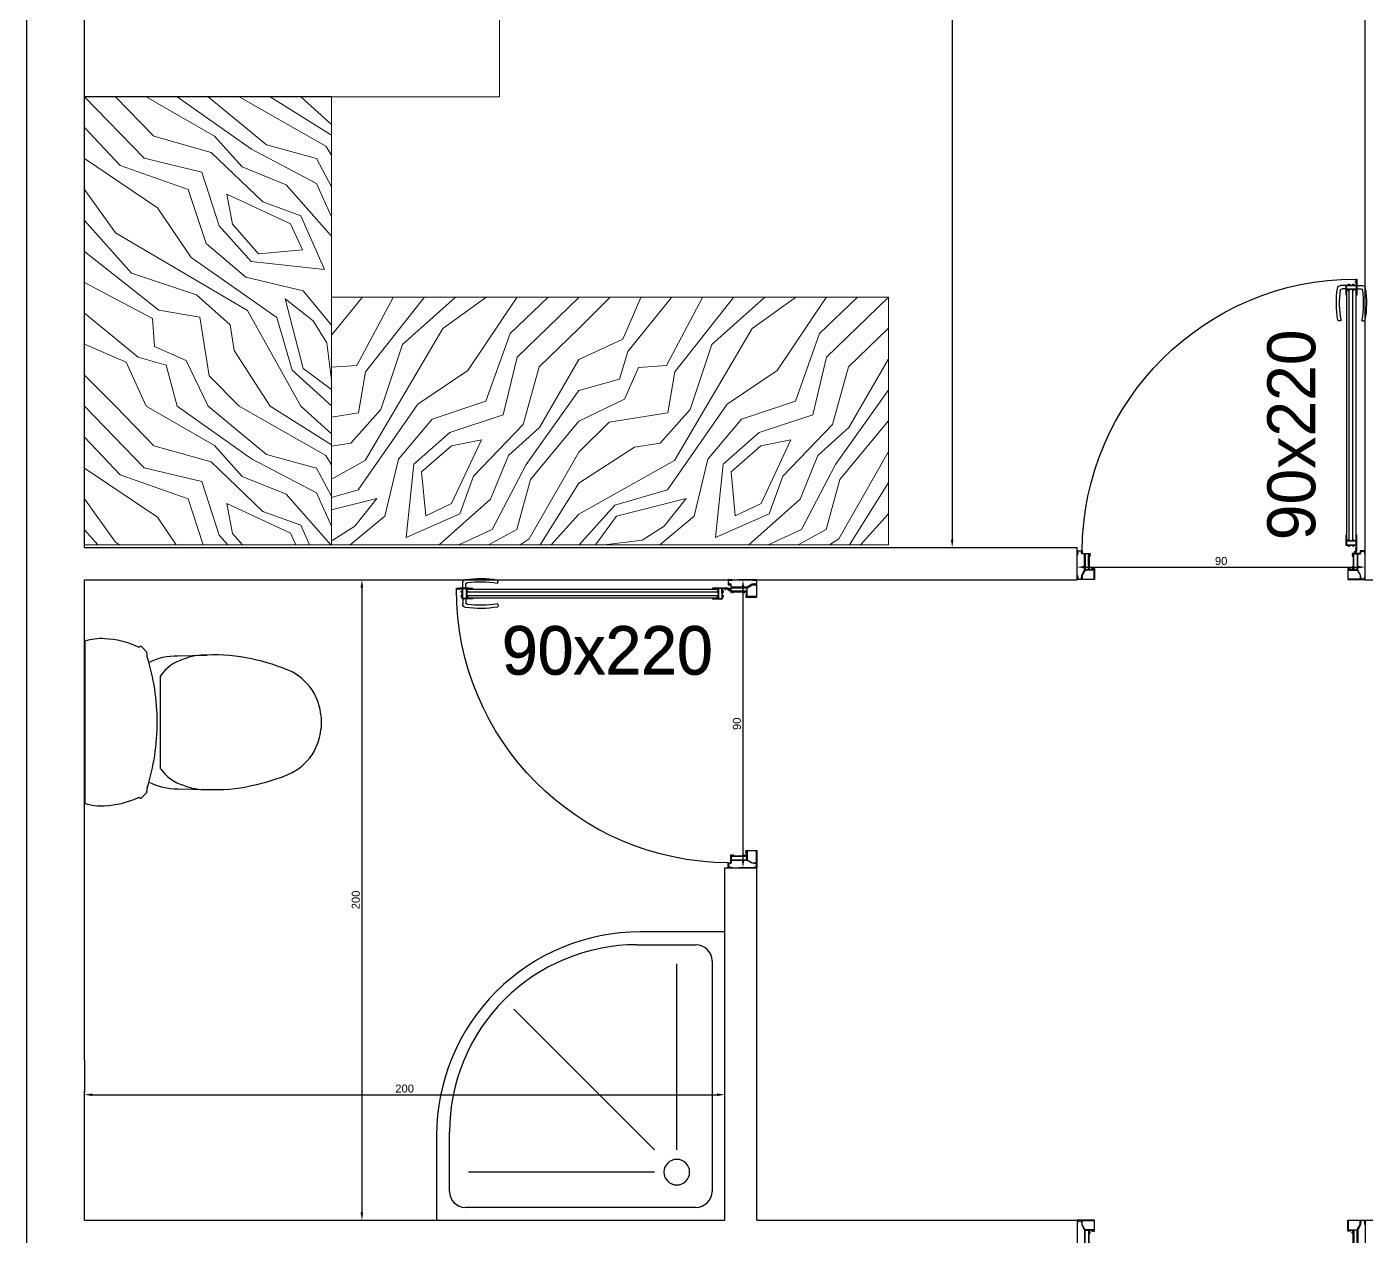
# Model space of a CAD drawing. Header units: millimetres. Extents: x -3817 to 5248, y 289 to 3424.
# Drawn here: x 4254.4 to 4672.7, y 1869.4 to 2247 of the extents above; entities that cross this region are included whole.
import ezdxf

# ---------------------------------------------------------------- set-up
doc = ezdxf.new("R2010")
doc.units = ezdxf.units.MM
for name, color, linetype, lineweight in [('1 Porte', 30, 'Continuous', 25), ('AMENAGEMENT', 8, 'Continuous', 9), ('PORTES', 30, 'Continuous', 25), ('SANITAIRES', 4, 'Continuous', 25)]:
    doc.layers.add(name, color=color, linetype=linetype, lineweight=lineweight)
doc.styles.add('GENERATED_STYLE_2', font='GOTHIC.TTF')
doc.styles.get("Standard").update_dxf_attribs({"font": 'arial.ttf'})
doc.dimstyles.new('ISO-25', dxfattribs={"dimtxt": 2.5, "dimasz": 2.5, "dimexe": 1.25, "dimexo": 0.625, "dimtad": 1, "dimtxsty": 'Standard', "dimcen": 2.5, "dimadec": 0, "dimazin": 0, "dimtfac": 1, "dimtmove": 0, "dimatfit": 3, "dimfxl": 1, "dimarcsym": 0})

# ---------------------------------------------------------------- blocks, each defined once
blk = doc.blocks.new('gf')
at = {"layer": '1 Porte', "ltscale": 3}
for p, q in [((-96.5249, -38.6246), (-97.0161, -39.1159)), ((-97.0101, -39.122), (-96.5188, -38.6307)), ((-96.5253, -38.6212), (-96.533, -38.6134)), ((-96.5316, -38.6274), (-96.5127, -38.6086)), ((-96.519, -38.6149), (-96.5294, -38.6045)), ((-97.0028, -39.1293), (-96.5115, -38.638)), ((-96.9986, -39.1335), (-96.5073, -38.6422)), ((-96.5995, -38.6726), (-96.6026, -38.6695)), ((-96.504, -38.6424), (-96.4963, -38.6502)), ((-96.4977, -38.6362), (-96.4873, -38.6466)), ((-96.5556, -38.7166), (-96.5526, -38.7197)), ((-97.0792, -39.1715), (-97.0475, -39.1399)), ((-97.0465, -39.1408), (-97.0773, -39.1715)), ((-97.0704, -39.1785), (-97.0396, -39.1477)), ((-97.0644, -39.1272), (-97.0563, -39.119)), ((-97.0635, -39.1281), (-97.0644, -39.1272)), ((-97.0593, -39.124), (-97.0635, -39.1281)), ((-97.0584, -39.1249), (-97.0593, -39.124)), ((-97.0563, -39.1209), (-97.0584, -39.123)), ((-97.0584, -39.123), (-97.0574, -39.124)), ((-97.0574, -39.124), (-97.0584, -39.1249)), ((-97.0563, -39.119), (-97.0462, -39.1291)), ((-97.0481, -39.1291), (-97.0563, -39.1209)), ((-97.0532, -39.1342), (-97.0512, -39.1322)), ((-97.0475, -39.1399), (-97.0532, -39.1342)), ((-97.0521, -39.1312), (-97.0512, -39.1303)), ((-97.0512, -39.1322), (-97.0521, -39.1312)), ((-97.0462, -39.1291), (-97.0514, -39.1342)), ((-97.0514, -39.1342), (-97.0359, -39.1497)), ((-97.0512, -39.1303), (-97.0502, -39.1312)), ((-97.0512, -39.1322), (-97.0512, -39.1322)), ((-97.0502, -39.1312), (-97.0481, -39.1291)), ((-97.0396, -39.1477), (-97.0465, -39.1408)), ((-97.0387, -39.1487), (-97.0425, -39.1525)), ((-97.0387, -39.1487), (-97.0425, -39.1525)), ((-97.0425, -39.1525), (-97.0415, -39.1534)), ((-97.0375, -39.1437), (-97.042, -39.1391)), ((-97.042, -39.1437), (-97.0375, -39.1391)), ((-97.0415, -39.1534), (-97.0406, -39.1525)), ((-97.0406, -39.1525), (-97.0397, -39.1535)), ((-97.0403, -39.1363), (-97.0375, -39.1391)), ((-97.0377, -39.1496), (-97.0387, -39.1487)), ((-97.0387, -39.1487), (-97.0387, -39.1487)), ((-97.0387, -39.1506), (-97.0377, -39.1496)), ((-97.0377, -39.1515), (-97.0387, -39.1506)), ((-97.0359, -39.1497), (-97.0377, -39.1515)), ((-97.0356, -39.1372), (-97.0375, -39.1391)), ((-96.9969, -39.1319), (-97.0014, -39.1363)), ((-97.1128, -39.1756), (-97.1047, -39.1674)), ((-97.0786, -39.2098), (-97.1128, -39.1756)), ((-97.1088, -39.1735), (-97.1109, -39.1756)), ((-97.1109, -39.1756), (-97.1028, -39.1838)), ((-97.1079, -39.1744), (-97.1088, -39.1735)), ((-97.1037, -39.1684), (-97.1079, -39.1725)), ((-97.1079, -39.1725), (-97.1069, -39.1735)), ((-97.1069, -39.1735), (-97.1079, -39.1744)), ((-97.1047, -39.1674), (-97.1037, -39.1684)), ((-97.1028, -39.1838), (-97.1006, -39.1816)), ((-97.1016, -39.1807), (-97.1006, -39.1797)), ((-97.1006, -39.1816), (-97.1016, -39.1807)), ((-97.1006, -39.1797), (-97.0997, -39.1807)), ((-97.0997, -39.1807), (-97.0946, -39.1756)), ((-97.0946, -39.1756), (-97.0792, -39.1715)), ((-97.0569, -39.1882), (-97.0786, -39.2098)), ((-97.0773, -39.1715), (-97.0704, -39.1785)), ((-97.0655, -39.1755), (-97.0694, -39.1794)), ((-97.0694, -39.1794), (-97.0685, -39.1803)), ((-97.0685, -39.1803), (-97.0675, -39.1794)), ((-97.0675, -39.1794), (-97.0666, -39.1803)), ((-97.0666, -39.1803), (-97.0675, -39.1813)), ((-97.0675, -39.1813), (-97.0639, -39.1849)), ((-97.0636, -39.1773), (-97.0655, -39.1755)), ((-97.0433, -39.1533), (-97.0646, -39.1746)), ((-97.0646, -39.1746), (-97.0636, -39.1756)), ((-97.0639, -39.1849), (-97.062, -39.1831)), ((-97.0636, -39.1756), (-97.0627, -39.1747)), ((-97.0618, -39.1756), (-97.0636, -39.1773)), ((-97.062, -39.1849), (-97.0629, -39.1859)), ((-97.0629, -39.1859), (-97.0597, -39.1891)), ((-97.0627, -39.1747), (-97.0618, -39.1756)), ((-97.062, -39.1831), (-97.062, -39.1831)), ((-97.062, -39.1831), (-97.0601, -39.1849)), ((-97.061, -39.1859), (-97.062, -39.1849)), ((-97.0601, -39.1849), (-97.061, -39.1859)), ((-97.0597, -39.1872), (-97.0588, -39.1863)), ((-97.0588, -39.1882), (-97.0597, -39.1872)), ((-97.0597, -39.1891), (-97.0588, -39.1882)), ((-97.0588, -39.1863), (-97.0569, -39.1882)), ((-97.0414, -39.1552), (-97.0433, -39.1533)), ((-97.0397, -39.1535), (-97.0414, -39.1552)), ((-96.55, -39.6988), (-96.5193, -39.6681)), ((-96.5249, -39.6718), (-96.5461, -39.693)), ((-96.525, -39.6682), (-96.5267, -39.6699)), ((-96.5267, -39.6699), (-96.5249, -39.6718)), ((-96.5241, -39.6691), (-96.525, -39.6682)), ((-96.5249, -39.67), (-96.5241, -39.6691)), ((-96.524, -39.6709), (-96.5249, -39.67)), ((-96.5202, -39.6671), (-96.524, -39.6709)), ((-96.5202, -39.6671), (-96.524, -39.6709)), ((-96.5212, -39.6644), (-96.523, -39.6662)), ((-96.523, -39.6662), (-96.5221, -39.6671)), ((-96.5221, -39.6671), (-96.5211, -39.6662)), ((-96.5058, -39.6798), (-96.5212, -39.6644)), ((-96.5211, -39.6662), (-96.5202, -39.6671)), ((-96.5202, -39.6671), (-96.5202, -39.6671)), ((-96.5193, -39.6681), (-96.5123, -39.675)), ((-96.5597, -39.6853), (-96.5814, -39.707)), ((-96.5814, -39.707), (-96.5471, -39.7413)), ((-96.5607, -39.6882), (-96.5597, -39.6872)), ((-96.5574, -39.6914), (-96.5607, -39.6882)), ((-96.5578, -39.6872), (-96.5597, -39.6853)), ((-96.5597, -39.6872), (-96.5588, -39.6882)), ((-96.5588, -39.6882), (-96.5578, -39.6872)), ((-96.5565, -39.6885), (-96.5574, -39.6895)), ((-96.5574, -39.6895), (-96.5565, -39.6904)), ((-96.5565, -39.6904), (-96.5574, -39.6914)), ((-96.5546, -39.6904), (-96.5565, -39.6885)), ((-96.5565, -39.6923), (-96.5546, -39.6904)), ((-96.5528, -39.696), (-96.5565, -39.6923)), ((-96.5546, -39.6904), (-96.5546, -39.6904)), ((-96.5519, -39.695), (-96.5528, -39.696)), ((-96.551, -39.696), (-96.5519, -39.695)), ((-96.5519, -39.6969), (-96.551, -39.696)), ((-96.551, -39.6979), (-96.5519, -39.6969)), ((-96.547, -39.6939), (-96.551, -39.6979)), ((-96.5431, -39.7057), (-96.55, -39.6988)), ((-96.5472, -39.6903), (-96.5489, -39.692)), ((-96.5489, -39.692), (-96.547, -39.6939)), ((-96.5462, -39.6912), (-96.5472, -39.6903)), ((-96.5471, -39.6921), (-96.5462, -39.6912)), ((-96.5461, -39.693), (-96.5471, -39.6921)), ((-96.5471, -39.723), (-96.5431, -39.7076)), ((-96.5123, -39.675), (-96.5431, -39.7057)), ((-96.5431, -39.7076), (-96.5114, -39.676)), ((-96.5114, -39.676), (-96.5057, -39.6816)), ((-96.5006, -39.6747), (-96.5058, -39.6798)), ((-96.5057, -39.6816), (-96.5037, -39.6796)), ((-96.5037, -39.6796), (-96.5037, -39.6796)), ((-96.5037, -39.6796), (-96.5028, -39.6806)), ((-96.5028, -39.6806), (-96.5018, -39.6796)), ((-96.5027, -39.6787), (-96.5006, -39.6766)), ((-96.5018, -39.6796), (-96.5027, -39.6787)), ((-96.4905, -39.6847), (-96.5006, -39.6747)), ((-96.5006, -39.6766), (-96.4924, -39.6847)), ((-96.4955, -39.6878), (-96.4997, -39.692)), ((-96.4997, -39.692), (-96.4987, -39.6929)), ((-96.4987, -39.6929), (-96.4905, -39.6847)), ((-96.4955, -39.6859), (-96.4965, -39.6869)), ((-96.4965, -39.6869), (-96.4955, -39.6878)), ((-96.4946, -39.6869), (-96.4955, -39.6859)), ((-96.4924, -39.6847), (-96.4946, -39.6869)), ((-96.5553, -39.7312), (-96.5532, -39.7291)), ((-96.5471, -39.7394), (-96.5553, -39.7312)), ((-96.5532, -39.7291), (-96.5522, -39.73)), ((-96.5522, -39.7281), (-96.5471, -39.723)), ((-96.5513, -39.7291), (-96.5522, -39.7281)), ((-96.5522, -39.73), (-96.5513, -39.7291)), ((-96.5471, -39.7413), (-96.539, -39.7331)), ((-96.545, -39.7373), (-96.5471, -39.7394)), ((-96.545, -39.7354), (-96.5459, -39.7363)), ((-96.5459, -39.7363), (-96.545, -39.7373)), ((-96.5441, -39.7363), (-96.545, -39.7354)), ((-96.5399, -39.7322), (-96.5441, -39.7363)), ((-96.539, -39.7331), (-96.5399, -39.7322))]:
    blk.add_line(p, q, dxfattribs=at)
for points in [[(-96.5175, -38.6541), (-96.5167, -38.6549), (-96.4968, -38.6351), (-96.5009, -38.6311), (-96.499, -38.6292), (-96.5009, -38.6273), (-96.5018, -38.6282), (-96.5009, -38.6292), (-96.5018, -38.6301), (-96.5043, -38.6277), (-96.5033, -38.6267), (-96.5043, -38.6258), (-96.5052, -38.6267), (-96.511, -38.6209), (-96.5101, -38.6199), (-96.5091, -38.6209), (-96.5082, -38.6199), (-96.51, -38.6181), (-96.5119, -38.62), (-96.5171, -38.6148), (-96.5171, -38.6148), (-96.5122, -38.61), (-96.5103, -38.6119), (-96.5084, -38.61), (-96.5094, -38.6091), (-96.5103, -38.61), (-96.5113, -38.6091), (-96.5064, -38.6042), (-96.5055, -38.6052), (-96.5064, -38.6061), (-96.5055, -38.607), (-96.5036, -38.6052), (-96.5055, -38.6033), (-96.5064, -38.6023), (-96.5379, -38.6337), (-96.5369, -38.6347), (-96.5294, -38.6272), (-96.5285, -38.6281), (-96.5274, -38.627), (-96.5283, -38.6261)], [(-96.5285, -38.6262), (-96.5259, -38.6236), (-96.5207, -38.6288), (-96.5226, -38.6307), (-96.5208, -38.6325), (-96.5198, -38.6316), (-96.5208, -38.6306), (-96.5198, -38.6297), (-96.5116, -38.638), (-96.5106, -38.6389), (-96.5116, -38.6398), (-96.5125, -38.6389), (-96.5134, -38.6398), (-96.5116, -38.6417), (-96.5097, -38.6398), (-96.5065, -38.643), (-96.5091, -38.6456), (-96.51, -38.6448), (-96.5109, -38.6457), (-96.51, -38.6466), (-96.51, -38.6466), (-96.5175, -38.6541)], [(-96.9885, -39.1252), (-96.9877, -39.1261), (-97.0075, -39.1459), (-97.0116, -39.1419), (-97.0135, -39.1437), (-97.0154, -39.1419), (-97.0144, -39.1409), (-97.0135, -39.1419), (-97.0125, -39.1409), (-97.015, -39.1385), (-97.0159, -39.1394), (-97.0169, -39.1385), (-97.0159, -39.1375), (-97.0218, -39.1317), (-97.0227, -39.1326), (-97.0218, -39.1336), (-97.0227, -39.1345), (-97.0245, -39.1327), (-97.0226, -39.1308), (-97.0278, -39.1257), (-97.0278, -39.1257), (-97.0326, -39.1305), (-97.0307, -39.1324), (-97.0326, -39.1343), (-97.0336, -39.1333), (-97.0326, -39.1324), (-97.0336, -39.1314), (-97.0384, -39.1363), (-97.0375, -39.1372), (-97.0365, -39.1363), (-97.0356, -39.1372), (-97.0375, -39.1391), (-97.0394, -39.1372), (-97.0403, -39.1363), (-97.0089, -39.1049), (-97.0079, -39.1058), (-97.0154, -39.1133), (-97.0145, -39.1143), (-97.0156, -39.1153), (-97.0165, -39.1144)], [(-97.0164, -39.1143), (-97.019, -39.1169), (-97.0138, -39.122), (-97.0119, -39.1201), (-97.0101, -39.122), (-97.0111, -39.1229), (-97.012, -39.122), (-97.0129, -39.1229), (-97.0047, -39.1312), (-97.0037, -39.1321), (-97.0028, -39.1312), (-97.0037, -39.1302), (-97.0028, -39.1293), (-97.0009, -39.1312), (-97.0028, -39.1331), (-96.9996, -39.1363), (-96.997, -39.1337), (-96.9979, -39.1328), (-96.9969, -39.1319), (-96.9961, -39.1327), (-96.9961, -39.1327), (-96.9885, -39.1252)]]:
    blk.add_lwpolyline(points, dxfattribs=at)
for points in [[(-96.5249, -38.6227), (-96.5056, -38.6421), (-96.4986, -38.6352), (-96.518, -38.6158)], [(-97.0199, -39.1178), (-97.0005, -39.1372), (-97.0075, -39.1441), (-97.0268, -39.1247)], [(-97.1018, -39.1847), (-97.0786, -39.208), (-97.0607, -39.19), (-97.0782, -39.1725), (-97.0935, -39.1764)], [(-96.5563, -39.7303), (-96.5795, -39.707), (-96.5616, -39.6891), (-96.544, -39.7067), (-96.5479, -39.7219)]]:
    blk.add_lwpolyline(points, close=True, dxfattribs=at)
blk.add_circle((-97.0397, -39.1414), 0.0032, dxfattribs=at)
for centre, radius, start, end in [((-96.3809, -38.8224), 0.2711, 126.1688, 144.9376), ((-96.3746, -38.8287), 0.2711, 127.2808, 144.7734), ((-96.5357, -38.6107), 0.00889, 44.9431, 126.1688), ((-96.5362, -38.6165), 0.00444, 44.9431, 127.2808), ((-96.601, -38.668), 0.00222, 144.9376, 224.9431), ((-96.7113, -38.4914), 0.2711, 305.1127, 322.6053), ((-96.705, -38.4977), 0.2711, 304.9486, 323.7174), ((-96.4994, -38.6533), 0.00444, 322.6053, 44.9431), ((-96.4936, -38.6529), 0.00889, 323.7174, 44.9431), ((-96.5979, -38.6711), 0.00222, 224.9431, 324.7734), ((-96.5541, -38.715), 0.00222, 125.1127, 224.9431), ((-96.551, -38.7181), 0.00222, 224.9431, 304.9486)]:
    blk.add_arc(centre, radius, start, end, dxfattribs=at)
at = {"layer": '1 Porte'}
blk.add_arc((-97.0397, -39.1414), 0.7583, 315.3058, 45.0055, dxfattribs=at)
blk = doc.blocks.new('LIT1PLACE')
for p, q in [((100, 200), (0, 200)), ((0, 0), (0, 200)), ((100, 0), (100, 200)), ((73.1, 62.57), (0, 0)), ((0, 0), (100, 62.57)), ((100, 62.57), (73.1, 62.57)), ((84.48, 52.86), (84.48, 15.74)), ((102.13, 45), (162.9, 45)), ((162.9, 45), (102.13, 45)), ((102.13, 45), (102.13, 0)), ((162.9, 45), (162.9, 0)), ((84.48, 15.74), (25.15, 15.74)), ((100, 0), (0, 0)), ((162.9, 0), (102.13, 0)), ((102.13, 0), (162.9, 0))]:
    blk.add_line(p, q)
blk = doc.blocks.new('gli')
at = {"layer": 'SANITAIRES'}
for p, q in [((6622.73, 5053.83), (6532.73, 5053.83)), ((6532.73, 5053.83), (6532.73, 4963.83)), ((6622.73, 5027.36), (6622.73, 5053.83)), ((6541.73, 5049.83), (6613.73, 5049.83)), ((6536.73, 4972.83), (6536.73, 5044.83)), ((6618.73, 5044.83), (6618.73, 5026.36)), ((6554.73, 5038.83), (6612.73, 5038.83)), ((6547.73, 5031.83), (6547.73, 4973.83)), ((6554.73, 5031.83), (6598.67, 4987.89)), ((6560.19, 4967.83), (6541.73, 4967.83)), ((6532.73, 4963.83), (6559.19, 4963.83))]:
    blk.add_line(p, q, dxfattribs=at)
for centre, radius, start, end in [((6541.73, 5044.83), 5, 90, 180), ((6613.73, 5044.83), 5, 0, 90), ((6547.73, 5038.83), 4, 0, 180), ((6547.73, 5038.83), 4, 180, 0), ((6559.19, 5027.36), 63.54, 270, 0), ((6560.19, 5026.36), 58.54, 270, 0), ((6541.73, 4972.83), 5, 180, 270)]:
    blk.add_arc(centre, radius, start, end, dxfattribs=at)
blk = doc.blocks.new('A$C4ABC3A0A')
at = {"layer": 'SANITAIRES', "linetype": 'Continuous'}
for p, q in [((0, 25.3), (0, -25.3)), ((17.75, 23.64), (19.37, 21.91)), ((23.71, -14.48, -40.97), (23.71, 14.48, -40.97)), ((17.75, -23.64), (19.37, -21.91))]:
    blk.add_line(p, q, dxfattribs=at)
at = {"layer": 'SANITAIRES', "linetype": 'Continuous', "elevation": -42.64}
for points in [[(20.05, 18.65, -0.129246), (29.08, 20.76), (38.21, 20.97)], [(20.05, -18.65, 0.129246), (29.08, -20.76), (38.21, -20.97)]]:
    blk.add_lwpolyline(points, format="xyb", dxfattribs=at)
at = {"layer": 'SANITAIRES', "linetype": 'Continuous'}
for centre, radius, start, end in [((5.27, 8.92), 17.21, 86.8607, 107.827), ((4.57, -3.26), 29.4, 65.9256, 86.7964), ((16.95, 24.8), 1.27, 251.9837, 272.6598), ((16.96, 24.08), 0.554, 275.6245, 315.0127), ((17.52, 23.38), 0.355, 48.9248, 118.5489), ((18.88, 21.62), 0.573, 345.982, 30.6579), ((22.09, 21.09), 2.69, 171.6944, 184.1292), ((37.59, 3.02, -40.97), 17.96, 88.0025, 112.0018), ((40.99, -28.74, -40.97), 49.78, 77.0881, 93.1954), ((22.22, 21.18), 2.82, 185.7694, 195.1179), ((-45.08, -0.14), 67.78, 8.9316, 17.6848), ((34.53, 7.09, -40.97), 13.11, 106.2681, 145.654), ((40.63, -37.87, -40.97), 58.78, 65.7099, 78.7378), ((55.43, -0.95, -40.97), 19.12, 31.7861, 60.6162), ((-46.31, -0.04), 68.98, 0.0361, 8.6928), ((52.93, -0.42, -40.97), 21.03, 9.8984, 26.9765), ((-46.31, 0.04), 68.98, 351.3072, 359.9639), ((58.8, 0, -40.97), 15.19, 347.8466, 12.1534), ((52.93, 0.42, -40.97), 21.03, 333.0235, 350.1016), ((-45.08, 0.14), 67.78, 342.3152, 351.0684), ((55.43, 0.95, -40.97), 19.12, 299.3838, 328.2139), ((34.53, -7.09, -40.97), 13.11, 214.346, 253.7319), ((40.63, 37.87, -40.97), 58.78, 281.2622, 294.2901), ((22.09, -21.09), 2.69, 175.8708, 188.3056), ((22.22, -21.18), 2.82, 164.8821, 174.2306), ((37.59, -3.02, -40.97), 17.96, 247.9982, 271.9975), ((40.99, 28.74, -40.97), 49.78, 266.8046, 282.9119), ((4.57, 3.26), 29.4, 273.2036, 294.0744), ((16.95, -24.8), 1.27, 87.3402, 108.0163), ((16.96, -24.08), 0.554, 44.9873, 84.3755), ((17.52, -23.38), 0.355, 241.4511, 311.0752), ((18.88, -21.62), 0.573, 329.3421, 14.018), ((5.27, -8.92), 17.21, 252.173, 273.1393)]:
    blk.add_arc(centre, radius, start, end, dxfattribs=at)
blk = doc.blocks.new('*D139')
at = {"color": 0, "lineweight": -2, "transparency": 16777216}
for p, q in [((4273.05, 2484.37), (4544.68, 2484.37)), ((4543.43, 2481.87), (4543.43, 2086.87)), ((4273.05, 2084.37), (4544.68, 2084.37))]:
    blk.add_line(p, q, dxfattribs=at)
at = {"color": 0, "transparency": 16777216}
for points in [[(4543.02, 2481.87), (4543.85, 2481.87), (4543.43, 2484.37)], [(4543.02, 2086.87), (4543.85, 2086.87), (4543.43, 2084.37)]]:
    blk.add_solid(points, dxfattribs=at)
at = {"layer": 'Defpoints', "color": 0, "transparency": 16777216}
for p in [(4272.43, 2484.37), (4272.43, 2084.37), (4543.43, 2084.37)]:
    blk.add_point(p, dxfattribs=at)
at = {"color": 0, "transparency": 16777216, "insert": (4541.53, 2284.37), "char_height": 2.5, "attachment_point": 5, "rotation": 90}
blk.add_mtext('400', dxfattribs=at)
blk = doc.blocks.new('*D142')
at = {"color": 0, "lineweight": -2, "transparency": 16777216}
for p, q in [((4582.43, 2075), (4582.43, 2079.54)), ((4672.43, 2075), (4672.43, 2079.54)), ((4584.93, 2078.29), (4669.93, 2078.29))]:
    blk.add_line(p, q, dxfattribs=at)
at = {"color": 0, "transparency": 16777216}
for points in [[(4584.93, 2078.71), (4584.93, 2077.87), (4582.43, 2078.29)], [(4669.93, 2078.71), (4669.93, 2077.87), (4672.43, 2078.29)]]:
    blk.add_solid(points, dxfattribs=at)
at = {"layer": 'Defpoints', "color": 0, "transparency": 16777216}
for p in [(4672.43, 2078.29), (4582.43, 2074.37), (4672.43, 2074.37)]:
    blk.add_point(p, dxfattribs=at)
at = {"color": 0, "transparency": 16777216, "insert": (4627.43, 2080.19), "char_height": 2.5, "attachment_point": 5}
blk.add_mtext('90', dxfattribs=at)
blk = doc.blocks.new('*D144')
at = {"color": 0, "lineweight": -2, "transparency": 16777216}
for p, q in [((4273.05, 2074.37), (4360.33, 2074.37)), ((4359.08, 2071.87), (4359.08, 1876.87)), ((4273.05, 1874.37), (4360.33, 1874.37))]:
    blk.add_line(p, q, dxfattribs=at)
at = {"color": 0, "transparency": 16777216}
for points in [[(4358.66, 2071.87), (4359.5, 2071.87), (4359.08, 2074.37)], [(4358.66, 1876.87), (4359.5, 1876.87), (4359.08, 1874.37)]]:
    blk.add_solid(points, dxfattribs=at)
at = {"layer": 'Defpoints', "color": 0, "transparency": 16777216}
for p in [(4272.43, 2074.37), (4272.43, 1874.37), (4359.08, 1874.37)]:
    blk.add_point(p, dxfattribs=at)
at = {"color": 0, "transparency": 16777216, "insert": (4357.18, 1974.37), "char_height": 2.5, "attachment_point": 5, "rotation": 90}
blk.add_mtext('200', dxfattribs=at)
blk = doc.blocks.new('*D145')
at = {"color": 0, "lineweight": -2, "transparency": 16777216}
for p, q in [((4272.43, 1875), (4272.43, 1914.8)), ((4274.93, 1913.55), (4469.93, 1913.55)), ((4472.43, 1875), (4472.43, 1914.8))]:
    blk.add_line(p, q, dxfattribs=at)
at = {"color": 0, "transparency": 16777216}
for points in [[(4274.93, 1913.97), (4274.93, 1913.13), (4272.43, 1913.55)], [(4469.93, 1913.97), (4469.93, 1913.13), (4472.43, 1913.55)]]:
    blk.add_solid(points, dxfattribs=at)
at = {"layer": 'Defpoints', "color": 0, "transparency": 16777216}
for p in [(4472.43, 1913.55), (4272.43, 1874.37), (4472.43, 1874.37)]:
    blk.add_point(p, dxfattribs=at)
at = {"color": 0, "transparency": 16777216, "insert": (4372.43, 1915.45), "char_height": 2.5, "attachment_point": 5}
blk.add_mtext('200', dxfattribs=at)
blk = doc.blocks.new('*D146')
at = {"color": 0, "lineweight": -2, "transparency": 16777216}
for p, q in [((4481.8, 2074.37), (4476.84, 2074.37)), ((4478.09, 2071.87), (4478.09, 1986.87)), ((4481.8, 1984.37), (4476.84, 1984.37))]:
    blk.add_line(p, q, dxfattribs=at)
at = {"color": 0, "transparency": 16777216}
for points in [[(4477.68, 2071.87), (4478.51, 2071.87), (4478.09, 2074.37)], [(4477.68, 1986.87), (4478.51, 1986.87), (4478.09, 1984.37)]]:
    blk.add_solid(points, dxfattribs=at)
at = {"layer": 'Defpoints', "color": 0, "transparency": 16777216}
for p in [(4482.43, 2074.37), (4478.09, 1984.37), (4482.43, 1984.37)]:
    blk.add_point(p, dxfattribs=at)
at = {"color": 0, "transparency": 16777216, "insert": (4476.19, 2029.37), "char_height": 2.5, "attachment_point": 5, "rotation": 90}
blk.add_mtext('90', dxfattribs=at)

msp = doc.modelspace()

# ---------------------------------------------------------------- linework, layer by layer
for p, q in [((4254.428, 1140.209), (4254.428, 2502.372)), ((4672.428, 2074.372), (4672.428, 2484.372)), ((4272.428, 2084.372), (4272.428, 2324.372)), ((4272.428, 2084.372), (4582.428, 2084.372)), ((4582.428, 2074.372), (4582.428, 2084.372)), ((4272.428, 1924.372), (4272.428, 2074.372)), ((4272.428, 2074.372), (4472.428, 2074.372)), ((4472.428, 2074.372), (4482.428, 2074.372)), ((4482.428, 2074.372), (4582.428, 2074.372)), ((4672.428, 2074.372), (4682.428, 2074.372)), ((4472.428, 1874.372), (4472.428, 1984.372)), ((4472.428, 1984.372), (4482.428, 1984.372)), ((4482.428, 1874.372), (4482.428, 1984.372)), ((4272.428, 1924.372), (4272.428, 1914.372)), ((4272.428, 1874.372), (4272.428, 1914.372)), ((4272.428, 1874.372), (4472.428, 1874.372)), ((4272.428, 1874.372), (4326.428, 1874.372)), ((4272.428, 1874.372), (4472.428, 1874.372)), ((4482.428, 1874.372), (4482.432, 1874.372)), ((4482.428, 1874.372), (4582.432, 1874.372)), ((4582.432, 1874.372), (4582.432, 1864.372)), ((4672.432, 1874.372), (4672.432, 1864.372)), ((4672.432, 1874.372), (5022.428, 1874.372))]:
    msp.add_line(p, q)
at = {"layer": 'AMENAGEMENT'}
for p, q in [((4272.332, 2225.269), (4272.332, 2085.269)), ((4349.626, 2225.269), (4272.332, 2225.269)), ((4272.332, 2225.269), (4272.332, 2225.269)), ((4291.076, 2205.945), (4272.428, 2225.172)), ((4282.09, 2225.172), (4294.071, 2212.805)), ((4313.008, 2212.902), (4291.752, 2225.172)), ((4301.414, 2225.172), (4324.602, 2208.747)), ((4329.24, 2210.1), (4311.076, 2225.172)), ((4320.738, 2225.172), (4347.791, 2209.713)), ((4349.626, 2213.14), (4330.399, 2225.172)), ((4340.061, 2225.172), (4349.626, 2216.528)), ((4349.626, 2085.269), (4349.626, 2225.269)), ((4272.428, 2215.511), (4283.636, 2203.723)), ((4321.704, 2203.24), (4313.008, 2212.902)), ((4294.071, 2212.805), (4312.042, 2207.781)), ((4324.602, 2208.747), (4344.892, 2198.119)), ((4344.892, 2205.849), (4329.24, 2210.1)), ((4347.791, 2209.713), (4349.626, 2206.876)), ((4295.23, 2190.486), (4272.428, 2205.849)), ((4309.047, 2201.597), (4291.076, 2205.945)), ((4312.042, 2207.781), (4328.177, 2192.322)), ((4349.626, 2197.011), (4344.892, 2205.849)), ((4283.636, 2203.723), (4304.796, 2196.187)), ((4314.554, 2184.882), (4309.047, 2201.597)), ((4335.424, 2197.636), (4321.704, 2203.24)), ((4272.428, 2196.187), (4282.09, 2182.66)), ((4304.796, 2196.187), (4310.399, 2179.375)), ((4349.626, 2181.61), (4335.424, 2197.636)), ((4344.892, 2198.119), (4349.626, 2187.704)), ((4316.873, 2194.738), (4336.776, 2185.462)), ((4318.709, 2185.366), (4316.873, 2194.738)), ((4328.177, 2192.322), (4339.965, 2187.974)), ((4305.762, 2174.931), (4295.23, 2190.486)), ((4339.965, 2187.974), (4347.404, 2171.259)), ((4287.114, 2170.1), (4272.428, 2186.525)), ((4324.506, 2173.675), (4314.554, 2184.882)), ((4326.825, 2176.09), (4318.709, 2185.366)), ((4336.776, 2185.462), (4340.544, 2177.346)), ((4282.09, 2182.66), (4323.346, 2158.409)), ((4310.399, 2179.375), (4322.863, 2168.844)), ((4272.428, 2176.863), (4295.617, 2158.506)), ((4340.544, 2177.346), (4326.825, 2176.09)), ((4332.525, 2156.283), (4305.762, 2174.931)), ((4347.404, 2171.259), (4324.506, 2173.675)), ((4293.684, 2155.897), (4272.428, 2167.201)), ((4307.404, 2163.337), (4287.114, 2170.1)), ((4322.863, 2168.844), (4340.738, 2164.593)), ((4317.936, 2153.965), (4307.404, 2163.337)), ((4340.738, 2164.593), (4349.626, 2153.809)), ((4295.617, 2158.506), (4308.467, 2156.38)), ((4340.738, 2140.341), (4335.134, 2162.081)), ((4335.134, 2162.081), (4343.829, 2155.221)), ((4523.54, 2162.564, 52.174), (4349.627, 2162.564, 52.174)), ((4349.627, 2162.564, 52.174), (4349.627, 2085.269, 52.174)), ((4359.192, 2162.467, 52.174), (4349.627, 2150.746, 52.174)), ((4357.549, 2141.211, 52.174), (4368.854, 2162.467, 52.174)), ((4378.515, 2162.467, 52.174), (4360.158, 2139.279, 52.174)), ((4371.752, 2147.781, 52.174), (4388.177, 2162.467, 52.174)), ((4397.839, 2162.467, 52.174), (4384.313, 2152.805, 52.174)), ((4392.139, 2139.665, 52.174), (4407.501, 2162.467, 52.174)), ((4417.163, 2162.467, 52.174), (4405.375, 2151.259, 52.174)), ((4407.598, 2143.82, 52.174), (4426.825, 2162.467, 52.174)), ((4436.486, 2162.467, 52.174), (4426.825, 2152.805, 52.174)), ((4440.544, 2149.424, 52.174), (4446.148, 2162.467, 52.174)), ((4455.81, 2162.467, 52.174), (4442.09, 2145.656, 52.174)), ((4454.168, 2141.211, 52.174), (4465.472, 2162.467, 52.174)), ((4475.134, 2162.467, 52.174), (4456.776, 2139.279, 52.174)), ((4468.371, 2147.781, 52.174), (4484.796, 2162.467, 52.174)), ((4494.457, 2162.467, 52.174), (4480.931, 2152.805, 52.174)), ((4488.757, 2139.665, 52.174), (4504.119, 2162.467, 52.174)), ((4513.781, 2162.467, 52.174), (4501.994, 2151.259, 52.174)), ((4504.216, 2143.82, 52.174), (4523.443, 2162.467, 52.174)), ((4523.54, 2085.269, 52.174), (4523.54, 2162.564, 52.174)), ((4523.54, 2162.564, 52.174), (4523.54, 2162.564, 52.174)), ((4272.428, 2157.54), (4289.24, 2143.82)), ((4294.264, 2147.201), (4293.684, 2155.897)), ((4308.467, 2156.38), (4311.366, 2138.023)), ((4323.346, 2158.409), (4340.061, 2128.554)), ((4337.259, 2139.762), (4332.525, 2156.283)), ((4343.829, 2155.221), (4348.177, 2148.361)), ((4319.192, 2145.945), (4317.936, 2153.965)), ((4384.313, 2152.805, 52.174), (4360.061, 2111.549, 52.174)), ((4405.375, 2151.259, 52.174), (4397.839, 2130.1, 52.174)), ((4426.825, 2152.805, 52.174), (4414.457, 2140.825, 52.174)), ((4480.931, 2152.805, 52.174), (4456.68, 2111.549, 52.174)), ((4501.994, 2151.259, 52.174), (4494.457, 2130.1, 52.174)), ((4523.443, 2152.805, 52.174), (4511.076, 2140.825, 52.174)), ((4285.472, 2142.274), (4272.428, 2147.878)), ((4304.216, 2142.854), (4294.264, 2147.201)), ((4330.399, 2128.554), (4319.192, 2145.945)), ((4348.177, 2148.361), (4349.626, 2136.614)), ((4364.989, 2127.491, 52.174), (4371.752, 2147.781, 52.174)), ((4426.825, 2143.143, 52.174), (4440.544, 2149.424, 52.174)), ((4461.607, 2127.491, 52.174), (4468.371, 2147.781, 52.174)), ((4291.752, 2128.554), (4285.472, 2142.274)), ((4289.24, 2143.82), (4297.936, 2141.308)), ((4311.076, 2128.554), (4304.216, 2142.854)), ((4403.25, 2125.849, 52.174), (4407.598, 2143.82, 52.174)), ((4414.554, 2121.887, 52.174), (4426.825, 2143.143, 52.174)), ((4442.09, 2145.656, 52.174), (4439.578, 2136.96, 52.174)), ((4499.868, 2125.849, 52.174), (4504.216, 2143.82, 52.174)), ((4511.172, 2121.887, 52.174), (4523.443, 2143.143, 52.174)), ((4272.428, 2138.216), (4282.09, 2128.554)), ((4297.936, 2141.308), (4301.414, 2128.554)), ((4311.366, 2138.023), (4320.738, 2128.554)), ((4349.626, 2128.641), (4337.259, 2139.762)), ((4349.626, 2133.767), (4340.738, 2140.341)), ((4349.627, 2140.683, 52.174), (4357.549, 2141.211, 52.174)), ((4360.158, 2139.279, 52.174), (4358.032, 2126.429, 52.174)), ((4376.583, 2129.134, 52.174), (4392.139, 2139.665, 52.174)), ((4414.457, 2140.825, 52.174), (4409.433, 2122.854, 52.174)), ((4441.124, 2130.68, 52.174), (4445.472, 2140.631, 52.174)), ((4445.472, 2140.631, 52.174), (4454.168, 2141.211, 52.174)), ((4456.776, 2139.279, 52.174), (4454.651, 2126.429, 52.174)), ((4473.201, 2129.134, 52.174), (4488.757, 2139.665, 52.174)), ((4511.076, 2140.825, 52.174), (4506.052, 2122.854, 52.174)), ((4426.825, 2133.482, 52.174), (4410.4, 2110.293, 52.174)), ((4439.578, 2136.96, 52.174), (4426.825, 2133.482, 52.174)), ((4523.443, 2133.482, 52.174), (4507.018, 2110.293, 52.174)), ((4397.839, 2130.1, 52.174), (4381.028, 2124.496, 52.174)), ((4426.825, 2123.82, 52.174), (4441.124, 2130.68, 52.174)), ((4494.457, 2130.1, 52.174), (4477.646, 2124.496, 52.174)), ((4291.076, 2109.327), (4272.428, 2128.554)), ((4282.09, 2128.554), (4294.071, 2116.187)), ((4313.008, 2116.283), (4291.752, 2128.554)), ((4301.414, 2128.554), (4324.602, 2112.129)), ((4329.24, 2113.482), (4311.076, 2128.554)), ((4320.738, 2128.554), (4347.791, 2113.095)), ((4349.626, 2116.522), (4330.399, 2128.554)), ((4340.061, 2128.554), (4349.626, 2119.91)), ((4358.032, 2126.429, 52.174), (4349.627, 2125.101, 52.174)), ((4355.617, 2116.96, 52.174), (4364.989, 2127.491, 52.174)), ((4357.936, 2102.371, 52.174), (4376.583, 2129.134, 52.174)), ((4386.535, 2120.342, 52.174), (4403.25, 2125.849, 52.174)), ((4454.651, 2126.429, 52.174), (4436.293, 2123.53, 52.174)), ((4452.235, 2116.96, 52.174), (4461.607, 2127.491, 52.174)), ((4454.554, 2102.371, 52.174), (4473.201, 2129.134, 52.174)), ((4483.153, 2120.342, 52.174), (4499.868, 2125.849, 52.174)), ((4381.028, 2124.496, 52.174), (4370.496, 2112.032, 52.174)), ((4409.433, 2122.854, 52.174), (4393.974, 2106.718, 52.174)), ((4404.892, 2113.192, 52.174), (4414.554, 2121.887, 52.174)), ((4411.752, 2105.656, 52.174), (4426.825, 2123.82, 52.174)), ((4436.293, 2123.53, 52.174), (4426.825, 2114.158, 52.174)), ((4477.646, 2124.496, 52.174), (4467.115, 2112.032, 52.174)), ((4506.052, 2122.854, 52.174), (4490.593, 2106.718, 52.174)), ((4501.511, 2113.192, 52.174), (4511.172, 2121.887, 52.174)), ((4508.371, 2105.656, 52.174), (4523.443, 2123.82, 52.174)), ((4272.428, 2118.892), (4283.636, 2107.105)), ((4349.627, 2116.022, 52.174), (4355.617, 2116.96, 52.174)), ((4375.327, 2110.39, 52.174), (4386.535, 2120.342, 52.174)), ((4387.018, 2116.187, 52.174), (4396.39, 2118.023, 52.174)), ((4396.39, 2118.023, 52.174), (4387.114, 2098.119, 52.174)), ((4444.216, 2115.704, 52.174), (4452.235, 2116.96, 52.174)), ((4471.945, 2110.39, 52.174), (4483.153, 2120.342, 52.174)), ((4483.636, 2116.187, 52.174), (4493.008, 2118.023, 52.174)), ((4493.008, 2118.023, 52.174), (4483.733, 2098.119, 52.174)), ((4294.071, 2116.187), (4312.042, 2111.163)), ((4321.704, 2106.622), (4313.008, 2116.283)), ((4344.892, 2109.23), (4329.24, 2113.482)), ((4347.791, 2113.095), (4349.626, 2110.258)), ((4377.743, 2108.071, 52.174), (4387.018, 2116.187, 52.174)), ((4399.288, 2099.472, 52.174), (4404.892, 2113.192, 52.174)), ((4426.825, 2114.158, 52.174), (4411.366, 2087.105, 52.174)), ((4426.825, 2104.496, 52.174), (4444.216, 2115.704, 52.174)), ((4474.361, 2108.071, 52.174), (4483.636, 2116.187, 52.174)), ((4495.907, 2099.472, 52.174), (4501.511, 2113.192, 52.174)), ((4523.443, 2114.158, 52.174), (4507.984, 2087.105, 52.174)), ((4295.23, 2093.868), (4272.428, 2109.23)), ((4309.047, 2104.979), (4291.076, 2109.327)), ((4312.042, 2111.163), (4328.177, 2095.704)), ((4324.602, 2112.129), (4344.892, 2101.501)), ((4349.626, 2100.393), (4344.892, 2109.23)), ((4360.061, 2111.549, 52.174), (4349.627, 2105.707, 52.174)), ((4370.496, 2112.032, 52.174), (4366.245, 2094.158, 52.174)), ((4372.912, 2087.491, 52.174), (4375.327, 2110.39, 52.174)), ((4410.4, 2110.293, 52.174), (4399.772, 2090.003, 52.174)), ((4456.68, 2111.549, 52.174), (4426.825, 2094.834, 52.174)), ((4467.115, 2112.032, 52.174), (4462.863, 2094.158, 52.174)), ((4469.53, 2087.491, 52.174), (4471.945, 2110.39, 52.174)), ((4507.018, 2110.293, 52.174), (4496.39, 2090.003, 52.174)), ((4283.636, 2107.105), (4304.796, 2099.568)), ((4314.554, 2088.264), (4309.047, 2104.979)), ((4335.424, 2101.018), (4321.704, 2106.622)), ((4378.999, 2094.351, 52.174), (4377.743, 2108.071, 52.174)), ((4393.974, 2106.718, 52.174), (4389.627, 2094.931, 52.174)), ((4407.501, 2090.003, 52.174), (4411.752, 2105.656, 52.174)), ((4414.792, 2085.269, 52.174), (4426.825, 2104.496, 52.174)), ((4475.617, 2094.351, 52.174), (4474.361, 2108.071, 52.174)), ((4490.593, 2106.718, 52.174), (4486.245, 2094.931, 52.174)), ((4504.119, 2090.003, 52.174), (4508.371, 2105.656, 52.174)), ((4511.411, 2085.269, 52.174), (4523.443, 2104.496, 52.174)), ((4349.381, 2085.269), (4335.424, 2101.018)), ((4344.892, 2101.501), (4349.626, 2091.085)), ((4349.627, 2099.99, 52.174), (4357.936, 2102.371, 52.174)), ((4438.032, 2097.636, 52.174), (4454.554, 2102.371, 52.174)), ((4272.428, 2099.568), (4282.09, 2086.042)), ((4304.796, 2099.568), (4309.562, 2085.269)), ((4316.873, 2098.119), (4336.776, 2088.844)), ((4318.709, 2088.747), (4316.873, 2098.119)), ((4328.177, 2095.704), (4339.965, 2091.356)), ((4349.627, 2096.126, 52.174), (4363.733, 2099.762, 52.174)), ((4363.733, 2099.762, 52.174), (4356.873, 2091.066, 52.174)), ((4387.114, 2098.119, 52.174), (4378.999, 2094.351, 52.174)), ((4383.262, 2085.269, 52.174), (4399.288, 2099.472, 52.174)), ((4426.912, 2085.269, 52.174), (4438.032, 2097.636, 52.174)), ((4438.612, 2094.158, 52.174), (4460.351, 2099.762, 52.174)), ((4460.351, 2099.762, 52.174), (4453.491, 2091.066, 52.174)), ((4483.733, 2098.119, 52.174), (4475.617, 2094.351, 52.174)), ((4479.881, 2085.269, 52.174), (4495.907, 2099.472, 52.174)), ((4301.052, 2085.269), (4295.23, 2093.868)), ((4366.245, 2094.158, 52.174), (4355.462, 2085.269, 52.174)), ((4389.627, 2094.931, 52.174), (4372.912, 2087.491, 52.174)), ((4426.825, 2094.834, 52.174), (4418.181, 2085.269, 52.174)), ((4432.038, 2085.269, 52.174), (4438.612, 2094.158, 52.174)), ((4462.863, 2094.158, 52.174), (4452.08, 2085.269, 52.174)), ((4486.245, 2094.931, 52.174), (4469.53, 2087.491, 52.174)), ((4523.443, 2094.834, 52.174), (4514.799, 2085.269, 52.174)), ((4276.575, 2085.269), (4272.428, 2089.907)), ((4317.213, 2085.269), (4314.554, 2088.264)), ((4321.752, 2085.269), (4318.709, 2088.747)), ((4336.776, 2088.844), (4338.436, 2085.269)), ((4339.965, 2091.356), (4342.674, 2085.269)), ((4356.873, 2091.066, 52.174), (4350.013, 2086.718, 52.174)), ((4399.772, 2090.003, 52.174), (4389.356, 2085.269, 52.174)), ((4398.664, 2085.269, 52.174), (4407.501, 2090.003, 52.174)), ((4453.491, 2091.066, 52.174), (4446.631, 2086.718, 52.174)), ((4496.39, 2090.003, 52.174), (4485.974, 2085.269, 52.174)), ((4495.282, 2085.269, 52.174), (4504.119, 2090.003, 52.174)), ((4349.626, 2085.269), (4272.332, 2085.269)), ((4282.09, 2086.042), (4283.405, 2085.269)), ((4350.013, 2086.718, 52.174), (4349.627, 2086.671, 52.174)), ((4349.627, 2085.269, 52.174), (4523.54, 2085.269, 52.174)), ((4411.366, 2087.105, 52.174), (4408.529, 2085.269, 52.174)), ((4446.631, 2086.718, 52.174), (4434.885, 2085.269, 52.174)), ((4507.984, 2087.105, 52.174), (4505.147, 2085.269, 52.174))]:
    msp.add_line(p, q, dxfattribs=at)
at = {"layer": 'AMENAGEMENT', "elevation": -52.174}
for points in [[(4291.076, 2205.945), (4272.428, 2225.172)], [(4282.09, 2225.172), (4294.071, 2212.805)], [(4313.008, 2212.902), (4291.752, 2225.172)], [(4301.414, 2225.172), (4324.602, 2208.747)], [(4329.24, 2210.1), (4311.076, 2225.172)], [(4320.738, 2225.172), (4347.791, 2209.713)], [(4349.626, 2213.14), (4330.399, 2225.172)], [(4340.061, 2225.172), (4349.626, 2216.528)], [(4272.428, 2215.511), (4283.636, 2203.723)], [(4321.704, 2203.24), (4313.008, 2212.902)], [(4294.071, 2212.805), (4312.042, 2207.781)], [(4324.602, 2208.747), (4344.892, 2198.119)], [(4344.892, 2205.849), (4329.24, 2210.1)], [(4347.791, 2209.713), (4349.626, 2206.876)], [(4295.23, 2190.486), (4272.428, 2205.849)], [(4309.047, 2201.597), (4291.076, 2205.945)], [(4312.042, 2207.781), (4328.177, 2192.322)], [(4349.626, 2197.011), (4344.892, 2205.849)], [(4283.636, 2203.723), (4304.796, 2196.187)], [(4314.554, 2184.882), (4309.047, 2201.597)], [(4335.424, 2197.636), (4321.704, 2203.24)], [(4272.428, 2196.187), (4282.09, 2182.66)], [(4304.796, 2196.187), (4310.399, 2179.375)], [(4349.626, 2181.61), (4335.424, 2197.636)], [(4344.892, 2198.119), (4349.626, 2187.704)], [(4316.873, 2194.738), (4336.776, 2185.462)], [(4318.709, 2185.366), (4316.873, 2194.738)], [(4328.177, 2192.322), (4339.965, 2187.974)], [(4305.762, 2174.931), (4295.23, 2190.486)], [(4339.965, 2187.974), (4347.404, 2171.259)], [(4287.114, 2170.1), (4272.428, 2186.525)], [(4324.506, 2173.675), (4314.554, 2184.882)], [(4326.825, 2176.09), (4318.709, 2185.366)], [(4336.776, 2185.462), (4340.544, 2177.346)], [(4282.09, 2182.66), (4323.346, 2158.409)], [(4310.399, 2179.375), (4322.863, 2168.844)], [(4272.428, 2176.863), (4295.617, 2158.506)], [(4340.544, 2177.346), (4326.825, 2176.09)], [(4332.525, 2156.283), (4305.762, 2174.931)], [(4347.404, 2171.259), (4324.506, 2173.675)], [(4293.684, 2155.897), (4272.428, 2167.201)], [(4307.404, 2163.337), (4287.114, 2170.1)], [(4322.863, 2168.844), (4340.738, 2164.593)], [(4317.936, 2153.965), (4307.404, 2163.337)], [(4340.738, 2164.593), (4349.626, 2153.809)], [(4295.617, 2158.506), (4308.467, 2156.38)], [(4335.134, 2162.081), (4343.829, 2155.221)], [(4340.738, 2140.341), (4335.134, 2162.081)], [(4272.428, 2157.54), (4289.24, 2143.82)], [(4294.264, 2147.201), (4293.684, 2155.897)], [(4308.467, 2156.38), (4311.366, 2138.023)], [(4323.346, 2158.409), (4340.061, 2128.554)], [(4337.259, 2139.762), (4332.525, 2156.283)], [(4343.829, 2155.221), (4348.177, 2148.361)], [(4319.192, 2145.945), (4317.936, 2153.965)], [(4285.472, 2142.274), (4272.428, 2147.878)], [(4304.216, 2142.854), (4294.264, 2147.201)], [(4330.399, 2128.554), (4319.192, 2145.945)], [(4348.177, 2148.361), (4349.626, 2136.614)], [(4291.752, 2128.554), (4285.472, 2142.274)], [(4289.24, 2143.82), (4297.936, 2141.308)], [(4311.076, 2128.554), (4304.216, 2142.854)], [(4272.428, 2138.216), (4282.09, 2128.554)], [(4297.936, 2141.308), (4301.414, 2128.554)], [(4311.366, 2138.023), (4320.738, 2128.554)], [(4349.626, 2128.641), (4337.259, 2139.762)], [(4349.626, 2133.767), (4340.738, 2140.341)], [(4291.076, 2109.327), (4272.428, 2128.554)], [(4282.09, 2128.554), (4294.071, 2116.187)], [(4313.008, 2116.283), (4291.752, 2128.554)], [(4301.414, 2128.554), (4324.602, 2112.129)], [(4329.24, 2113.482), (4311.076, 2128.554)], [(4320.738, 2128.554), (4347.791, 2113.095)], [(4349.626, 2116.522), (4330.399, 2128.554)], [(4340.061, 2128.554), (4349.626, 2119.91)], [(4272.428, 2118.892), (4283.636, 2107.105)], [(4294.071, 2116.187), (4312.042, 2111.163)], [(4321.704, 2106.622), (4313.008, 2116.283)], [(4344.892, 2109.23), (4329.24, 2113.482)], [(4347.791, 2113.095), (4349.626, 2110.258)], [(4295.23, 2093.868), (4272.428, 2109.23)], [(4309.047, 2104.979), (4291.076, 2109.327)], [(4312.042, 2111.163), (4328.177, 2095.704)], [(4324.602, 2112.129), (4344.892, 2101.501)], [(4349.626, 2100.393), (4344.892, 2109.23)], [(4283.636, 2107.105), (4304.796, 2099.568)], [(4314.554, 2088.264), (4309.047, 2104.979)], [(4335.424, 2101.018), (4321.704, 2106.622)], [(4349.381, 2085.269), (4335.424, 2101.018)], [(4344.892, 2101.501), (4349.626, 2091.085)], [(4272.428, 2099.568), (4282.09, 2086.042)], [(4304.796, 2099.568), (4309.562, 2085.269)], [(4316.873, 2098.119), (4336.776, 2088.844)], [(4318.709, 2088.747), (4316.873, 2098.119)], [(4328.177, 2095.704), (4339.965, 2091.356)], [(4301.052, 2085.269), (4295.23, 2093.868)], [(4276.575, 2085.269), (4272.428, 2089.907)], [(4317.213, 2085.269), (4314.554, 2088.264)], [(4321.752, 2085.269), (4318.709, 2088.747)], [(4336.776, 2088.844), (4338.436, 2085.269)], [(4339.965, 2091.356), (4342.674, 2085.269)], [(4282.09, 2086.042), (4283.405, 2085.269)]]:
    msp.add_lwpolyline(points, dxfattribs=at)
at = {"layer": 'AMENAGEMENT'}
for points in [[(4359.192, 2162.467), (4349.627, 2150.746)], [(4357.549, 2141.211), (4368.854, 2162.467)], [(4378.515, 2162.467), (4360.158, 2139.279)], [(4371.752, 2147.781), (4388.177, 2162.467)], [(4397.839, 2162.467), (4384.313, 2152.805)], [(4392.139, 2139.665), (4407.501, 2162.467)], [(4417.163, 2162.467), (4405.375, 2151.259)], [(4407.598, 2143.82), (4426.825, 2162.467)], [(4436.486, 2162.467), (4426.825, 2152.805)], [(4440.544, 2149.424), (4446.148, 2162.467)], [(4455.81, 2162.467), (4442.09, 2145.656)], [(4454.168, 2141.211), (4465.472, 2162.467)], [(4475.134, 2162.467), (4456.776, 2139.279)], [(4468.371, 2147.781), (4484.796, 2162.467)], [(4494.457, 2162.467), (4480.931, 2152.805)], [(4488.757, 2139.665), (4504.119, 2162.467)], [(4513.781, 2162.467), (4501.994, 2151.259)], [(4504.216, 2143.82), (4523.443, 2162.467)], [(4384.313, 2152.805), (4360.061, 2111.549)], [(4405.375, 2151.259), (4397.839, 2130.1)], [(4426.825, 2152.805), (4414.457, 2140.825)], [(4480.931, 2152.805), (4456.68, 2111.549)], [(4501.994, 2151.259), (4494.457, 2130.1)], [(4523.443, 2152.805), (4511.076, 2140.825)], [(4364.989, 2127.491), (4371.752, 2147.781)], [(4426.825, 2143.143), (4440.544, 2149.424)], [(4461.607, 2127.491), (4468.371, 2147.781)], [(4403.25, 2125.849), (4407.598, 2143.82)], [(4414.554, 2121.887), (4426.825, 2143.143)], [(4442.09, 2145.656), (4439.578, 2136.96)], [(4499.868, 2125.849), (4504.216, 2143.82)], [(4511.172, 2121.887), (4523.443, 2143.143)], [(4349.627, 2140.683), (4357.549, 2141.211)], [(4360.158, 2139.279), (4358.032, 2126.429)], [(4376.583, 2129.134), (4392.139, 2139.665)], [(4414.457, 2140.825), (4409.433, 2122.854)], [(4441.124, 2130.68), (4445.472, 2140.631)], [(4445.472, 2140.631), (4454.168, 2141.211)], [(4456.776, 2139.279), (4454.651, 2126.429)], [(4473.201, 2129.134), (4488.757, 2139.665)], [(4511.076, 2140.825), (4506.052, 2122.854)], [(4426.825, 2133.482), (4410.4, 2110.293)], [(4439.578, 2136.96), (4426.825, 2133.482)], [(4523.443, 2133.482), (4507.018, 2110.293)], [(4397.839, 2130.1), (4381.028, 2124.496)], [(4426.825, 2123.82), (4441.124, 2130.68)], [(4494.457, 2130.1), (4477.646, 2124.496)], [(4358.032, 2126.429), (4349.627, 2125.101)], [(4355.617, 2116.96), (4364.989, 2127.491)], [(4357.936, 2102.371), (4376.583, 2129.134)], [(4386.535, 2120.342), (4403.25, 2125.849)], [(4454.651, 2126.429), (4436.293, 2123.53)], [(4452.235, 2116.96), (4461.607, 2127.491)], [(4454.554, 2102.371), (4473.201, 2129.134)], [(4483.153, 2120.342), (4499.868, 2125.849)], [(4381.028, 2124.496), (4370.496, 2112.032)], [(4409.433, 2122.854), (4393.974, 2106.718)], [(4404.892, 2113.192), (4414.554, 2121.887)], [(4411.752, 2105.656), (4426.825, 2123.82)], [(4436.293, 2123.53), (4426.825, 2114.158)], [(4477.646, 2124.496), (4467.115, 2112.032)], [(4506.052, 2122.854), (4490.593, 2106.718)], [(4501.511, 2113.192), (4511.172, 2121.887)], [(4508.371, 2105.656), (4523.443, 2123.82)], [(4349.627, 2116.022), (4355.617, 2116.96)], [(4375.327, 2110.39), (4386.535, 2120.342)], [(4387.018, 2116.187), (4396.39, 2118.023)], [(4396.39, 2118.023), (4387.114, 2098.119)], [(4444.216, 2115.704), (4452.235, 2116.96)], [(4471.945, 2110.39), (4483.153, 2120.342)], [(4483.636, 2116.187), (4493.008, 2118.023)], [(4493.008, 2118.023), (4483.733, 2098.119)], [(4377.743, 2108.071), (4387.018, 2116.187)], [(4399.288, 2099.472), (4404.892, 2113.192)], [(4426.825, 2114.158), (4411.366, 2087.105)], [(4426.825, 2104.496), (4444.216, 2115.704)], [(4474.361, 2108.071), (4483.636, 2116.187)], [(4495.907, 2099.472), (4501.511, 2113.192)], [(4523.443, 2114.158), (4507.984, 2087.105)], [(4360.061, 2111.549), (4349.627, 2105.707)], [(4370.496, 2112.032), (4366.245, 2094.158)], [(4372.912, 2087.491), (4375.327, 2110.39)], [(4410.4, 2110.293), (4399.772, 2090.003)], [(4456.68, 2111.549), (4426.825, 2094.834)], [(4467.115, 2112.032), (4462.863, 2094.158)], [(4469.53, 2087.491), (4471.945, 2110.39)], [(4507.018, 2110.293), (4496.39, 2090.003)], [(4378.999, 2094.351), (4377.743, 2108.071)], [(4393.974, 2106.718), (4389.627, 2094.931)], [(4407.501, 2090.003), (4411.752, 2105.656)], [(4414.792, 2085.269), (4426.825, 2104.496)], [(4475.617, 2094.351), (4474.361, 2108.071)], [(4490.593, 2106.718), (4486.245, 2094.931)], [(4504.119, 2090.003), (4508.371, 2105.656)], [(4511.411, 2085.269), (4523.443, 2104.496)], [(4349.627, 2099.99), (4357.936, 2102.371)], [(4438.032, 2097.636), (4454.554, 2102.371)], [(4349.627, 2096.126), (4363.733, 2099.762)], [(4363.733, 2099.762), (4356.873, 2091.066)], [(4387.114, 2098.119), (4378.999, 2094.351)], [(4383.262, 2085.269), (4399.288, 2099.472)], [(4426.912, 2085.269), (4438.032, 2097.636)], [(4438.612, 2094.158), (4460.351, 2099.762)], [(4460.351, 2099.762), (4453.491, 2091.066)], [(4483.733, 2098.119), (4475.617, 2094.351)], [(4479.881, 2085.269), (4495.907, 2099.472)], [(4366.245, 2094.158), (4355.462, 2085.269)], [(4389.627, 2094.931), (4372.912, 2087.491)], [(4426.825, 2094.834), (4418.181, 2085.269)], [(4432.038, 2085.269), (4438.612, 2094.158)], [(4462.863, 2094.158), (4452.08, 2085.269)], [(4486.245, 2094.931), (4469.53, 2087.491)], [(4523.443, 2094.834), (4514.799, 2085.269)], [(4356.873, 2091.066), (4350.013, 2086.718)], [(4399.772, 2090.003), (4389.356, 2085.269)], [(4398.664, 2085.269), (4407.501, 2090.003)], [(4453.491, 2091.066), (4446.631, 2086.718)], [(4496.39, 2090.003), (4485.974, 2085.269)], [(4495.282, 2085.269), (4504.119, 2090.003)], [(4350.013, 2086.718), (4349.627, 2086.671)], [(4411.366, 2087.105), (4408.529, 2085.269)], [(4446.631, 2086.718), (4434.885, 2085.269)], [(4507.984, 2087.105), (4505.147, 2085.269)]]:
    msp.add_lwpolyline(points, dxfattribs=at)

# ---------------------------------------------------------------- block references
at = {"layer": 'AMENAGEMENT', "ltscale": 10, "xscale": -1.296, "yscale": 1.296, "zscale": 1.296, "rotation": 180}
msp.add_blockref('LIT1PLACE', (4272.428, 2484.372), dxfattribs=at)
at = {"layer": 'PORTES'}
for p, xscale, yscale, zscale, rotation in [((63.553, 12916.049), -112.5000000004242, 112.500000000422, 112.500000000424, 314.9999999997642), ((9291.646, 12916.049), 112.5000000004242, 112.5000000004242, 112.5000000004242, 45.00000000023581), ((-6359.248, -2534.506), -112.5000000004242, 112.500000000422, 112.500000000424, 44.99999999976419), ((63.553, -8967.304), 112.5000000004242, 112.5000000004242, 112.5000000004242, 225.0000000002358)]:
    msp.add_blockref('gf', p, dxfattribs=dict(at, xscale=xscale, yscale=yscale, zscale=zscale, rotation=rotation))
at = {"layer": 'SANITAIRES'}
msp.add_blockref('A$C4ABC3A0A', (4272.51, 2029.841), dxfattribs=at)
at = {"layer": 'SANITAIRES', "rotation": 180}
msp.add_blockref('gli', (11005.156, 6928.199), dxfattribs=at)

# ---------------------------------------------------------------- texts
at = {"layer": '1 Porte', "color": 133, "linetype": 'Continuous', "lineweight": 9, "insert": (4649.443, 2119.591), "char_height": 15, "attachment_point": 5, "rotation": 90, "style": 'GENERATED_STYLE_2'}
msp.add_mtext('90x220', dxfattribs=at)
at = {"layer": '1 Porte', "color": 133, "linetype": 'Continuous', "lineweight": 9, "char_height": 15, "attachment_point": 5, "style": 'GENERATED_STYLE_2'}
for insert in [(4435.633, 2052.307), (4435.686, 2052.071), (4435.847, 2052.213)]:
    msp.add_mtext('90x220', dxfattribs=dict(at, insert=insert))

# ---------------------------------------------------------------- dimensions: what is measured, and where the dimension line sits
for base, p1, p2, picture, middle in [((4543.435, 2084.372), (4272.428, 2484.372), (4272.428, 2084.372), '*D139', (4541.533, 2284.372)), ((4359.08, 1874.372), (4272.428, 2074.372), (4272.428, 1874.372), '*D144', (4357.179, 1974.372)), ((4478.092, 1984.372), (4482.428, 2074.372), (4482.428, 1984.372), '*D146', (4476.19, 2029.372))]:
    dim = msp.add_linear_dim(base=base, p1=p1, p2=p2, angle=90, dimstyle='ISO-25')
    dim.commit()
    dim.dimension.update_dxf_attribs({"geometry": picture, "text_midpoint": middle})
for base, p1, p2, picture, middle in [((4672.432, 2078.289), (4582.428, 2074.372), (4672.432, 2074.372), '*D142', (4627.43, 2080.19)), ((4472.428, 1913.55), (4272.428, 1874.372), (4472.428, 1874.372), '*D145', (4372.428, 1915.451))]:
    dim = msp.add_linear_dim(base=base, p1=p1, p2=p2, dimstyle='ISO-25')
    dim.commit()
    dim.dimension.update_dxf_attribs({"geometry": picture, "text_midpoint": middle})

doc.saveas('drawing.dxf')
